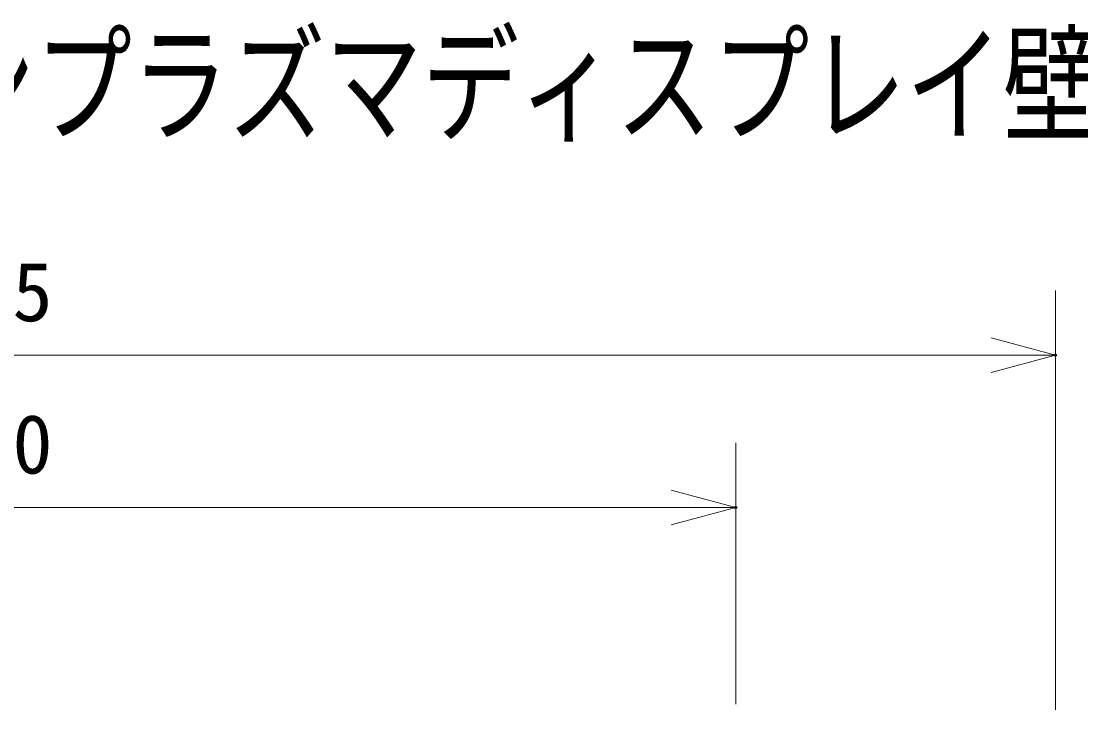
# Model space of a CAD drawing. Units: millimetres, scale not verified. Extents: x -62 to 63, y -57 to 57.
# Drawn here: x -17.91 to 14.94, y 35.45 to 56.8 of the extents above; entities that cross this region are included whole.
import ezdxf
from ezdxf.enums import TextEntityAlignment as Align

# ---------------------------------------------------------------- set-up
doc = ezdxf.new("R2010")
doc.units = ezdxf.units.MM
doc.header["$LTSCALE"] = 0.125
doc.header["$PDMODE"] = 32
doc.header["$PDSIZE"] = 0.0625
doc.layers.add('0-0_0', color=7, linetype='Continuous', lineweight=9)
doc.layers.add('0-6_SUNPO', color=3, linetype='Continuous', lineweight=18)
doc.layers.add('0-2_MOJI1', color=7, linetype='Continuous')
doc.layers.add('0-4_Defpoints', color=7, linetype='Continuous')
doc.styles.add('ＭＳ ゴシック', font='')
doc.styles.get('ＭＳ ゴシック').set_extended_font_data('MS Gothic')

# ---------------------------------------------------------------- blocks, each defined once
blk = doc.blocks.new('_OPEN30')
at = {"layer": '0-0_0'}
blk.add_line((0, 0), (-1, 0), dxfattribs=at)
blk.add_lwpolyline([(-1, 0.26795), (0, 0), (-1, -0.26795)], dxfattribs=at)
blk = doc.blocks.new('D8')
at = {"layer": '0-4_Defpoints'}
blk.add_point((-2.8872, 45.0665), dxfattribs=at)
at = {"layer": '0-6_SUNPO', "color": 7, "lineweight": 9}
for p, q in [((-2.8872, 38.9617), (-2.8872, 47.0665)), ((-48.2205, 45.0665), (-4.8872, 45.0665))]:
    blk.add_line(p, q, dxfattribs=at)
at = {"layer": '0-6_SUNPO', "xscale": 2, "yscale": 2}
blk.add_blockref('_OPEN30', (-2.8872, 45.0665), dxfattribs=at)
at = {"layer": '0-6_SUNPO', "color": 7, "style": 'ＭＳ ゴシック'}
blk.add_text('1420', height=1.833, dxfattribs=at).set_placement((-29.0539, 45.5665), align=Align.BOTTOM_LEFT)
blk = doc.blocks.new('D7')
at = {"layer": '0-4_Defpoints'}
blk.add_point((7.0295, 49.7901), dxfattribs=at)
at = {"layer": '0-6_SUNPO', "color": 7, "lineweight": 9}
for p, q in [((7.0295, 38.7901), (7.0295, 51.7901)), ((-58.1372, 49.7901), (5.0295, 49.7901))]:
    blk.add_line(p, q, dxfattribs=at)
at = {"layer": '0-6_SUNPO', "xscale": 2, "yscale": 2}
blk.add_blockref('_OPEN30', (7.0295, 49.7901), dxfattribs=at)
at = {"layer": '0-6_SUNPO', "color": 7, "style": 'ＭＳ ゴシック'}
blk.add_text('2015', height=1.833, dxfattribs=at).set_placement((-29.0539, 50.2901), align=Align.BOTTOM_LEFT)

msp = doc.modelspace()

# ---------------------------------------------------------------- block references
at = {"layer": '0-6_SUNPO'}
for name in ['D7', 'D8']:
    msp.add_blockref(name, (7.1265, -3.3445), dxfattribs=at)

# ---------------------------------------------------------------- texts
at = {"layer": '0-2_MOJI1', "style": 'ＭＳ ゴシック', "width": 0.75}
msp.add_text('ハイビジョンプラズマディスプレイ壁掛け金具付（横型）', height=2.933, dxfattribs=at).set_placement((-35.4874, 52.4964), align=Align.BOTTOM_LEFT)

doc.saveas('drawing.dxf')
